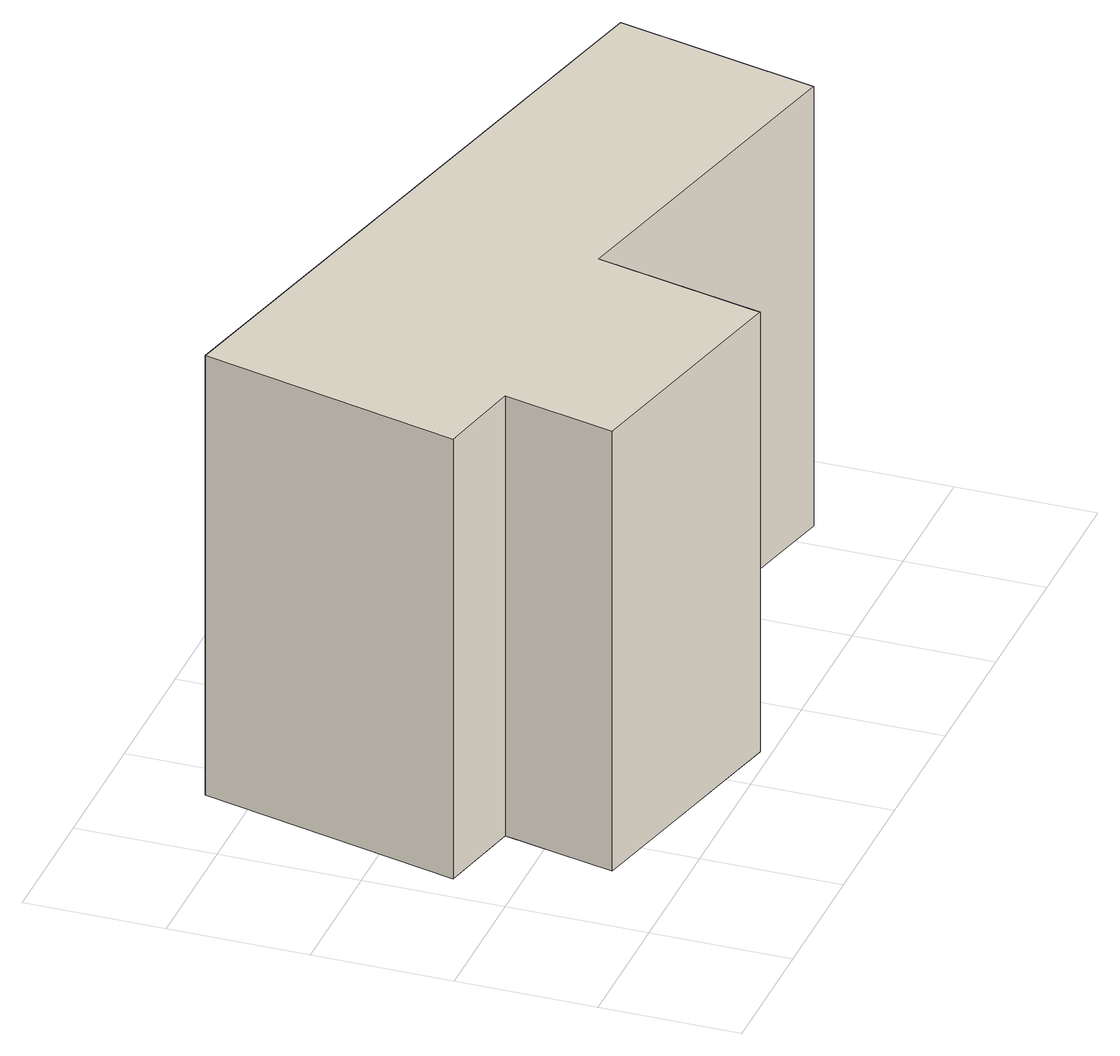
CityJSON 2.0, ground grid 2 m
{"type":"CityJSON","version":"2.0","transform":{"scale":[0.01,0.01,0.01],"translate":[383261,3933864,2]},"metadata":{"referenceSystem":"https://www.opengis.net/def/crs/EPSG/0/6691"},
"CityObjects":{
"building1":{"type":"Building","attributes":{"大字・町コード":"49","町・丁目コード":"3","13_区市町村コード_大字・町コード_町・丁目コード":"13111049003","多摩水系多摩川、浅川、大栗川洪水浸水想定区域（計画規模）.規模":"L1","多摩水系多摩川、浅川、大栗川洪水浸水想定区域（計画規模）.浸水ランク":"2","多摩水系多摩川、浅川、大栗川洪水浸水想定区域（計画規模）.浸水深":1.84,"多摩水系多摩川、浅川、大栗川洪水浸水想定区域（想定最大規模）.規模":"L2","多摩水系多摩川、浅川、大栗川洪水浸水想定区域（想定最大規模）.浸水ランク":"3","多摩水系多摩川、浅川、大栗川洪水浸水想定区域（想定最大規模）.浸水深":3.31,"多摩水系多摩川、浅川、大栗川洪水浸水想定区域（想定最大規模）.継続時間":13.98,"城南地区河川流域浸水予想区域（改定）（想定最大規模）.規模":"L2","城南地区河川流域浸水予想区域（改定）（想定最大規模）.浸水ランク":"1","城南地区河川流域浸水予想区域（改定）（想定最大規模）.浸水深":0.17,"measuredHeight":8.3,"BuildingDetails.buildingRoofEdgeArea":40.44,"BuildingDetails.districtsAndZonesType":"11","BuildingDetails.prefecture":"13","BuildingDetails.city":"13111","BuildingDetails.surveyYear":2016},"address":[{"country":"日本","locality":"東京都大田区東六郷三丁目"}],"geometry":[{"type":"Solid","lod":"1","boundaries":[[[[0,1,2,3,4,5,6,7]],[[6,8,9,7]],[[5,10,8,6]],[[4,11,10,5]],[[3,12,11,4]],[[2,13,12,3]],[[1,14,13,2]],[[0,15,14,1]],[[7,9,15,0]],[[8,10,11,12,13,14,15,9]]]]}]}
},
"vertices":[
[1046,140,41],[540,260,41],[483,16,41],[133,98,41],[171,260,41],[45,288,41],[137,665,41],[1115,433,41],[137,665,714],[1115,433,714],[45,288,714],[171,260,714],[133,98,714],[483,16,714],[540,260,714],[1046,140,714]
]}
